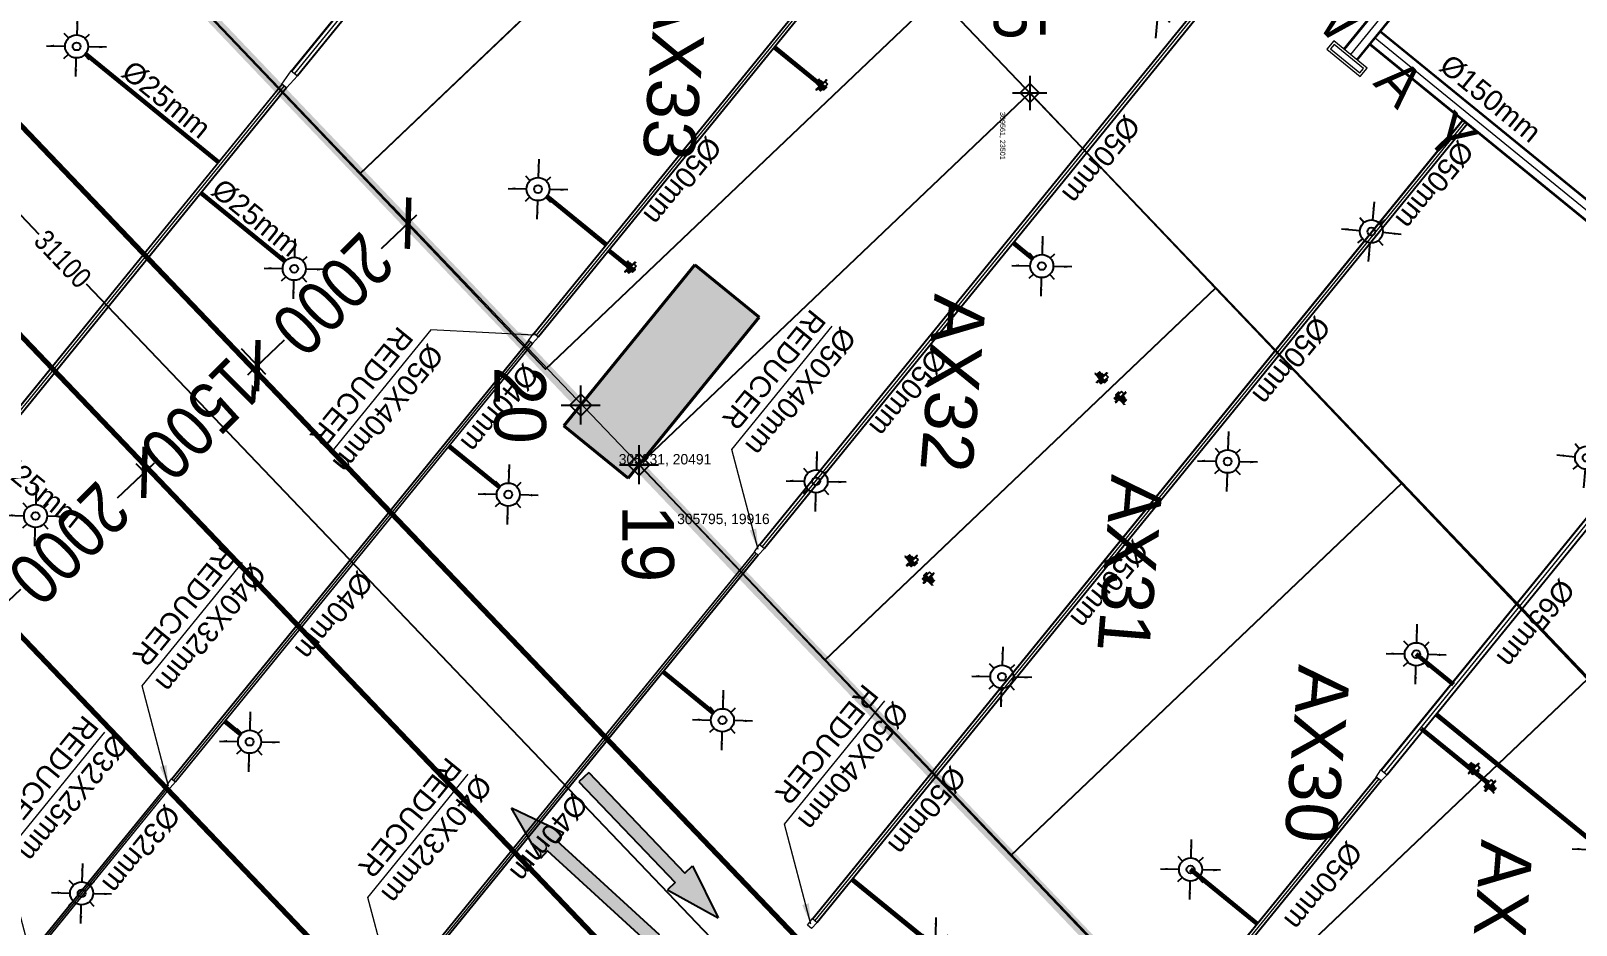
# Model space of a CAD drawing. Header units: inches. Extents: x 257070 to 799932, y -17980 to 269260.
# Drawn here: x 299930 to 314830, y 15478 to 24099 of the extents above; entities that cross this region are included whole.
import ezdxf

# ---------------------------------------------------------------- set-up
doc = ezdxf.new("R2010")
doc.units = ezdxf.units.IN
doc.header["$MEASUREMENT"] = 0
doc.header["$PDMODE"] = 99
doc.header["$PDSIZE"] = 100
for name, color, linetype in [('0-AES-F-SPRINKLER', 10, 'Continuous'), ('2 wheeler barrier', 170, 'Continuous'), ('basement-1 r.c.c.$0$DSP_R.C.C. HATCH', 253, 'Continuous'), ('basement1_AP$0$A-_ROAD----_E-_-', 2, 'Continuous'), ('DSP_MISCELANEOUS', 252, 'Continuous'), ('DSP_SLAB CO-ORDINATES', 160, 'Continuous'), ('DSP_TEXT', 6, 'Continuous'), ('DSP_TREE CO-ORDINATES', 206, 'Continuous'), ('RETAIL', 40, 'Continuous')]:
    doc.layers.add(name, color=color, linetype=linetype)
for name, color, linetype, lineweight in [('0-AES-F-SPRINKLER PIPE', 10, 'Continuous', 15), ('07--DIM-2', 2, 'Continuous', 25), ('E--CONCRETE-4', 4, 'Continuous', 40), ('M--TILING-2', 252, 'Continuous', 18), ('TEXT', 7, 'Continuous', 0)]:
    doc.layers.add(name, color=color, linetype=linetype, lineweight=lineweight)
doc.layers.add('C', color=7, linetype='Continuous', true_color=0xb5b5b5)
doc.styles.get("Standard").update_dxf_attribs({"font": 'arial.ttf'})
doc.styles.add('TEXT style 175', font='GOTHIC.TTF')
doc.styles.add('TEXT style 200', font='ARIALN.TTF')
doc.styles.add('TEXT style 75', font='ARIALN.TTF')
doc.dimstyles.new('75', dxfattribs={"dimscale": 1.5, "dimtxt": 200, "dimasz": 113, "dimexe": 113, "dimexo": 0, "dimgap": 25, "dimtad": 0, "dimdec": 0, "dimrnd": 5, "dimzin": 0, "dimdsep": 46, "dimtxsty": 'TEXT style 75', "dimblk": 'ARCHTICK', "dimcen": 0.09, "dimdle": 113, "dimclrd": 8, "dimclre": 8, "dimclrt": 256, "dimadec": 0, "dimazin": 0, "dimtfac": 1, "dimtdec": 0, "dimtofl": 0, "dimtmove": 1, "dimatfit": 3, "dimldrblk": 'OPEN90', "dimfxl": 0, "dimtolj": 1, "dimtzin": 0, "dimarcsym": 0})
doc.dimstyles.new('ISO-25', dxfattribs={"dimtxt": 2.5, "dimasz": 2.5, "dimexe": 1.25, "dimexo": 0.625, "dimtad": 1, "dimtxsty": 'Standard', "dimcen": 2.5, "dimadec": 0, "dimazin": 0, "dimtfac": 1, "dimtmove": 0, "dimatfit": 3, "dimfxl": 1, "dimarcsym": 0})
doc.dimstyles.new('PLUMBING', dxfattribs={"dimscale": 100, "dimtxt": 1.8, "dimasz": 1.6, "dimexe": 1, "dimexo": 1, "dimgap": 0.5, "dimtad": 2, "dimdec": 0, "dimzin": 0, "dimdsep": 46, "dimtxsty": 'Standard', "dimcen": 1, "dimdle": 1, "dimclrd": 7, "dimclre": 7, "dimclrt": 256, "dimadec": 0, "dimazin": 0, "dimtfac": 1, "dimtdec": 0, "dimtmove": 2, "dimatfit": 3, "dimfxl": 1, "dimtolj": 1, "dimtzin": 0, "dimlwd": -1, "dimlwe": -1, "dimarcsym": 0})

# ---------------------------------------------------------------- blocks, each defined once
blk = doc.blocks.new('axa parking')
at = {"layer": 'RETAIL', "color": 8}
blk.add_lwpolyline([(-98837, 1157627), (-96237, 1157627), (-96237, 1162827), (-98837, 1162827)], close=True, dxfattribs=at)
blk = doc.blocks.new('_ArchTick')
at = {"color": 0, "linetype": 'ByBlock', "const_width": 0.15}
blk.add_lwpolyline([(-0.5, -0.5), (0.5, 0.5)], dxfattribs=at)
blk = doc.blocks.new('*D309')
at = {"layer": '07--DIM-2', "color": 251, "lineweight": -2, "ltscale": 1000, "transparency": 16777216}
for p, q in [((303412, 22409), (303645, 22163)), ((303649, 22323), (303306, 21998)), ((301958, 21036), (302191, 20789)), ((302031, 20794), (302375, 21119))]:
    blk.add_line(p, q, dxfattribs=at)
at = {"layer": 'DEFPOINTS', "color": 0, "ltscale": 1000, "transparency": 16777216}
for p in [(303412, 22409, 0), (301958, 21036, 0), (302113, 20872)]:
    blk.add_point(p, dxfattribs=at)
at = {"layer": '07--DIM-2', "color": 251, "lineweight": -2, "ltscale": 1000, "transparency": 16777216, "xscale": 350, "yscale": 350, "zscale": 350}
for p, rotation in [((303567, 22245), 43.36844861140956), ((302113, 20872), 223.3684486114095)]:
    blk.add_blockref('_ArchTick', p, dxfattribs=dict(at, rotation=rotation))
at = {"layer": '07--DIM-2', "ltscale": 1000, "transparency": 16777216, "insert": (302840, 21558), "char_height": 500, "attachment_point": 5, "rotation": 225, "style": 'TEXT style 75'}
blk.add_mtext('\\A1;2000', dxfattribs=at)
blk = doc.blocks.new('_Open90')
at = {"color": 0, "linetype": 'ByBlock', "lineweight": -2}
for p, q in [((-0.5, 0.5), (0, 0)), ((0, 0), (-1, 0)), ((0, 0), (-0.5, -0.5))]:
    blk.add_line(p, q, dxfattribs=at)
blk = doc.blocks.new('*D310')
at = {"layer": '07--DIM-2', "color": 251, "lineweight": -2, "ltscale": 1000, "transparency": 16777216}
for p, q in [((301958, 21036), (302191, 20789)), ((302195, 20949), (302017, 20781)), ((300942, 19765), (301120, 19933)), ((301039, 19827), (300946, 19925))]:
    blk.add_line(p, q, dxfattribs=at)
at = {"layer": 'DEFPOINTS', "color": 0, "ltscale": 1000, "transparency": 16777216}
for p in [(301958, 21036, 0), (301024, 19843), (301039, 19827, 0)]:
    blk.add_point(p, dxfattribs=at)
at = {"layer": '07--DIM-2', "color": 251, "lineweight": -2, "ltscale": 1000, "transparency": 16777216, "xscale": 350, "yscale": 350, "zscale": 350}
for p, rotation in [((302113, 20872), 43.36844861175), ((301024, 19843), 223.36844861175)]:
    blk.add_blockref('_ArchTick', p, dxfattribs=dict(at, rotation=rotation))
at = {"layer": '07--DIM-2', "ltscale": 1000, "transparency": 16777216, "insert": (301569, 20357), "char_height": 500, "attachment_point": 5, "rotation": 225, "style": 'TEXT style 75'}
blk.add_mtext('\\A1;1500', dxfattribs=at)
blk = doc.blocks.new('*D311')
at = {"layer": '07--DIM-2', "color": 251, "lineweight": -2, "ltscale": 1000, "transparency": 16777216}
for p, q in [((301106, 19920), (300762, 19595)), ((301039, 19827), (300946, 19925)), ((299488, 18391), (299831, 18716)), ((299566, 18473), (299647, 18387))]:
    blk.add_line(p, q, dxfattribs=at)
at = {"layer": 'DEFPOINTS', "color": 0, "ltscale": 1000, "transparency": 16777216}
for p in [(301039, 19827, 0), (299566, 18473, 0), (299570, 18469)]:
    blk.add_point(p, dxfattribs=at)
at = {"layer": '07--DIM-2', "color": 251, "lineweight": -2, "ltscale": 1000, "transparency": 16777216, "xscale": 350, "yscale": 350, "zscale": 350}
for p, rotation in [((301024, 19843), 43.36844861175), ((299570, 18469), 223.36844861175)]:
    blk.add_blockref('_ArchTick', p, dxfattribs=dict(at, rotation=rotation))
at = {"layer": '07--DIM-2', "ltscale": 1000, "transparency": 16777216, "insert": (300297, 19156), "char_height": 500, "attachment_point": 5, "rotation": 225, "style": 'TEXT style 75'}
blk.add_mtext('\\A1;2000', dxfattribs=at)
blk = doc.blocks.new('*U48')
at = {"layer": 'DSP_SLAB CO-ORDINATES', "color": 206}
for p, q in [((0, -188), (0, 188)), ((-188, 0), (188, 0))]:
    blk.add_line(p, q, dxfattribs=at)
at = {"layer": 'DSP_SLAB CO-ORDINATES', "color": 206, "ltscale": 3.5}
blk.add_lwpolyline([(-105, 0), (0, 106), (105, 0), (0, -105), (-105, 0)], dxfattribs=at)
at = {"layer": 'DEFPOINTS', "style": 'TEXT style 175'}
blk.add_attdef('CORDINATE', (367, -572), '', height=100, dxfattribs=at)
at = {"layer": 'DSP_SLAB CO-ORDINATES', "color": 214, "style": 'TEXT style 175'}
blk.add_attdef('NO.', (-163, -388), '', height=500, rotation=270, dxfattribs=at)
blk = doc.blocks.new('*U49')
at = {"layer": 'DSP_SLAB CO-ORDINATES', "color": 206}
for p, q in [((0, -188), (0, 188)), ((-188, 0), (188, 0))]:
    blk.add_line(p, q, dxfattribs=at)
at = {"layer": 'DSP_SLAB CO-ORDINATES', "color": 206, "ltscale": 3.5}
blk.add_lwpolyline([(-105, 0), (0, 106), (105, 0), (0, -105), (-105, 0)], dxfattribs=at)
at = {"layer": 'DEFPOINTS', "style": 'TEXT style 175'}
blk.add_attdef('CORDINATE', (367, -572), '', height=100, dxfattribs=at)
at = {"layer": 'DSP_SLAB CO-ORDINATES', "color": 214, "style": 'TEXT style 175'}
blk.add_attdef('NO.', (-834, 371), '', height=500, rotation=270, dxfattribs=at)
blk = doc.blocks.new('basement1_AP$0$AR-DIR-A')
h = blk.add_hatch()
h.set_pattern_fill('ANSI31', color=8)
h.paths.add_polyline_path([(158, -458), (26, -458), (26, -1800), (-74, -1800), (92, -2335), (258, -1800), (158, -1800)])
at = {"layer": 'DSP_MISCELANEOUS', "color": 8}
for p, q in [((158, -458), (26, -458)), ((26, -458), (26, -1800)), ((158, -458), (158, -1800)), ((26, -1800), (-74, -1800)), ((-74, -1800), (92, -2335)), ((258, -1800), (92, -2335)), ((158, -1800), (258, -1800))]:
    blk.add_line(p, q, dxfattribs=at)
blk = doc.blocks.new('*U408')
at = {"layer": 'DSP_TREE CO-ORDINATES', "color": 162}
for p, q in [((0, -329), (0, 329)), ((-329, 0), (329, 0))]:
    blk.add_line(p, q, dxfattribs=at)
at = {"layer": 'DSP_TREE CO-ORDINATES', "color": 162, "ltscale": 3.5}
blk.add_lwpolyline([(-185, 0), (0, 185), (185, 0), (0, -184), (-185, 0)], dxfattribs=at)
at = {"layer": 'DEFPOINTS', "style": 'TEXT style 175'}
blk.add_attdef('CORDINATE', (367, -572), '', height=100, dxfattribs=at)
at = {"layer": 'DSP_TREE CO-ORDINATES', "color": 164, "style": 'TEXT style 200'}
blk.add_attdef('NO.', (-2303, -690), '', height=1000, dxfattribs=at)
blk = doc.blocks.new('*D530')
at = {"layer": '2 wheeler barrier', "color": 8, "lineweight": -2, "ltscale": 1000, "transparency": 16777216}
for p, q in [((289928, 33555), (289414, 33064)), ((289418, 33224), (300006, 22140)), ((311056, 10575), (300467, 21658)), ((311410, 11070), (310896, 10579))]:
    blk.add_line(p, q, dxfattribs=at)
at = {"layer": 'DEFPOINTS', "color": 0, "ltscale": 1000, "transparency": 16777216}
for p in [(289928, 33555, 0), (289496, 33142), (311410, 11070, 0)]:
    blk.add_point(p, dxfattribs=at)
at = {"layer": '2 wheeler barrier', "color": 8, "lineweight": -2, "ltscale": 1000, "transparency": 16777216, "xscale": 113, "yscale": 113, "zscale": 113}
for p, rotation in [((289496, 33142), 133.6929898347378), ((310978, 10657), 313.6929898347378)]:
    blk.add_blockref('_ArchTick', p, dxfattribs=dict(at, rotation=rotation))
at = {"layer": '2 wheeler barrier', "ltscale": 1000, "transparency": 16777216, "insert": (300237, 21899), "char_height": 200, "attachment_point": 5, "rotation": 313.693, "style": 'TEXT style 75'}
blk.add_mtext('\\A1;31100', dxfattribs=at)
blk = doc.blocks.new('A$C3CA070F1')
at = {"layer": '0-AES-F-SPRINKLER'}
h = blk.add_hatch(dxfattribs=at)
h.set_pattern_fill('ANSI31', color=3, scale=0.196883, angle=-34.2335, style=0)
h.set_pattern_definition([(100.766483, (49937.1607, 174049.7081), (1.474466316, 0.280375668), [])])
edge = h.paths.add_edge_path()
edge.add_line((-1, 85), (-1, 84))
edge.add_line((-1, 84), (-6, 84))
edge.add_ellipse((-7, 82), major_axis=(-1.42, -0.27), ratio=1, start_angle=257, end_angle=315)
edge.add_line((-8, 83), (-15, 72))
edge.add_ellipse((-12, 70), major_axis=(-4.25, -0.81), ratio=1, start_angle=-45, end_angle=45)
edge.add_line((-14, 66), (14, 47))
edge.add_line((14, 47), (13, 46))
edge.add_line((13, 46), (-15, 65))
edge.add_ellipse((-12, 70), major_axis=(-5.52, -1.05), ratio=1, start_angle=-45, end_angle=45, ccw=False)
edge.add_line((-16, 73), (-9, 84))
edge.add_ellipse((-7, 82), major_axis=(-2.69, -0.51), ratio=1, start_angle=257, end_angle=315, ccw=False)
edge.add_line((-6, 85), (-1, 85))
h = blk.add_hatch(dxfattribs=at)
h.set_pattern_fill('ANSI31', color=3, scale=0.196883, angle=-124.2335, style=0)
h.set_pattern_definition([(190.766483, (49937.1607, 174049.7081), (-0.280375668, 1.474466316), [])])
edge = h.paths.add_edge_path()
edge.add_line((-1, 54), (7, 48))
edge.add_line((7, 48), (8, 49))
edge.add_line((8, 49), (0, 55))
edge.add_ellipse((-2, 52), major_axis=(-0.69, 3.63), ratio=1, start_angle=315, end_angle=405)
edge.add_line((-6, 54), (-14, 41))
edge.add_ellipse((-11, 39), major_axis=(-0.69, 3.63), ratio=1, start_angle=45, end_angle=135)
edge.add_line((-13, 36), (-9, 33))
edge.add_ellipse((-10, 32), major_axis=(-0.27, 1.42), ratio=1, start_angle=225, end_angle=315, ccw=False)
edge.add_line((-9, 31), (-10, 30))
edge.add_line((-10, 30), (-8, 29))
edge.add_line((-8, 29), (-7, 30))
edge.add_ellipse((-10, 32), major_axis=(-3.3, -0.63), ratio=1, start_angle=135, end_angle=225)
edge.add_line((-8, 35), (-12, 38))
edge.add_ellipse((-11, 39), major_axis=(-1.75, -0.33), ratio=1, start_angle=-45, end_angle=45, ccw=False)
edge.add_line((-13, 40), (-4, 53))
edge.add_ellipse((-2, 52), major_axis=(-1.75, -0.33), ratio=1, start_angle=225, end_angle=315, ccw=False)
at = {"layer": '0-AES-F-SPRINKLER', "color": 3}
for p, q in [((-98, 39), (-97, 43)), ((-98, 38), (-98, 39)), ((-98, 39), (-98, 39)), ((-98, 39), (-98, 39)), ((-98, 37), (-98, 38)), ((-98, 38), (-98, 38)), ((-98, 38), (-98, 38)), ((-98, 38), (-98, 38)), ((-98, 38), (-98, 38)), ((-98, 38), (-98, 38)), ((-98, 38), (-98, 38)), ((-98, 38), (-98, 38)), ((-98, 38), (-98, 38)), ((-98, 38), (-98, 38)), ((-96, 37), (-98, 37)), ((-98, 37), (-98, 37)), ((-98, 37), (-98, 37)), ((-98, 37), (-98, 37)), ((-98, 37), (-98, 37)), ((-98, 37), (-98, 37)), ((-98, 37), (-98, 37)), ((-98, 37), (-98, 37)), ((-98, 37), (-98, 37)), ((-98, 37), (-98, 37)), ((-98, 37), (-98, 37)), ((-98, 37), (-98, 37)), ((-98, 37), (-98, 37)), ((-98, 37), (-98, 37)), ((-98, 37), (-98, 37)), ((-98, 37), (-98, 37)), ((-98, 37), (-98, 37)), ((-97, 37), (-98, 37)), ((-98, 37), (-98, 37)), ((-98, 37), (-98, 37)), ((-98, 37), (-98, 37)), ((-98, 37), (-98, 37)), ((-98, 37), (-98, 37)), ((-98, 37), (-98, 37)), ((-98, 37), (-98, 37)), ((-98, 37), (-98, 37)), ((-98, 37), (-98, 37)), ((-98, 37), (-98, 37)), ((-98, 37), (-98, 37)), ((-98, 37), (-98, 37)), ((-98, 37), (-98, 37)), ((-97, 45), (-79, 71)), ((-96, 40), (-97, 40)), ((-97, 40), (-97, 40)), ((-97, 40), (-97, 40)), ((-97, 40), (-97, 39)), ((-97, 39), (-97, 39)), ((-97, 39), (-97, 39)), ((-97, 39), (-97, 39)), ((-97, 39), (-97, 39)), ((-97, 39), (-97, 39)), ((-97, 39), (-97, 39)), ((-97, 39), (-97, 39)), ((-97, 39), (-97, 38)), ((-97, 38), (-97, 38)), ((-97, 38), (-97, 38)), ((-97, 38), (-97, 38)), ((-97, 38), (-97, 38)), ((-97, 38), (-97, 38)), ((-97, 38), (-97, 38)), ((-97, 38), (-97, 38)), ((-97, 38), (-97, 38)), ((-97, 38), (-97, 38)), ((-97, 38), (-97, 38)), ((-97, 38), (-97, 37)), ((-97, 37), (-97, 37)), ((-97, 37), (-97, 37)), ((-97, 37), (-97, 37)), ((-95, 46), (-96, 42)), ((-96, 42), (-96, 42)), ((-96, 42), (-96, 41)), ((-96, 41), (-96, 41)), ((-96, 41), (-96, 41)), ((-96, 41), (-96, 41)), ((-96, 41), (-96, 41)), ((-96, 41), (-96, 41)), ((-96, 41), (-96, 41)), ((-96, 41), (-96, 41)), ((-96, 41), (-96, 41)), ((-96, 41), (-96, 40)), ((-96, 40), (-96, 40)), ((-96, 40), (-96, 40)), ((-96, 40), (-96, 40)), ((-96, 40), (-96, 40)), ((-95, 37), (-96, 37)), ((-96, 37), (-96, 37)), ((-96, 37), (-96, 37)), ((-96, 37), (-96, 37)), ((-96, 37), (-96, 37)), ((-94, 38), (-95, 38)), ((-95, 38), (-95, 38)), ((-95, 38), (-95, 38)), ((-95, 38), (-95, 38)), ((-95, 38), (-95, 38)), ((-95, 38), (-95, 38)), ((-95, 38), (-95, 38)), ((-95, 38), (-95, 38)), ((-95, 38), (-95, 38)), ((-95, 38), (-95, 37)), ((-95, 37), (-95, 37)), ((-95, 37), (-95, 37)), ((-95, 37), (-95, 37)), ((-95, 37), (-95, 37)), ((-95, 37), (-95, 37)), ((-95, 37), (-95, 37)), ((-95, 37), (-95, 37)), ((-95, 37), (-95, 37)), ((-95, 37), (-95, 37)), ((-95, 37), (-95, 37)), ((-95, 37), (-95, 37)), ((-95, 37), (-95, 37)), ((-95, 37), (-95, 37)), ((-95, 37), (-95, 37)), ((-95, 37), (-95, 37)), ((-95, 37), (-95, 37)), ((-94, 88), (-93, 90)), ((-72, 73), (-94, 88)), ((-94, 43), (-94, 48)), ((-93, 43), (-94, 43)), ((-94, 43), (-94, 43)), ((-94, 43), (-94, 43)), ((-94, 43), (-94, 43)), ((-94, 43), (-94, 43)), ((-94, 43), (-94, 41)), ((-94, 43), (-94, 43)), ((-94, 43), (-94, 43)), ((-94, 43), (-94, 43)), ((-94, 43), (-94, 43)), ((-94, 43), (-94, 43)), ((-94, 43), (-94, 43)), ((-94, 43), (-94, 43)), ((-94, 43), (-94, 43)), ((-94, 43), (-94, 43)), ((-94, 43), (-94, 43)), ((-94, 43), (-94, 43)), ((-94, 41), (-94, 41)), ((-94, 41), (-94, 41)), ((-94, 41), (-94, 41)), ((-94, 41), (-94, 41)), ((-94, 41), (-94, 41)), ((-94, 41), (-94, 41)), ((-94, 41), (-94, 41)), ((-94, 41), (-94, 40)), ((-94, 40), (-94, 40)), ((-94, 40), (-94, 40)), ((-94, 40), (-94, 40)), ((-94, 40), (-94, 40)), ((-94, 40), (-94, 40)), ((-94, 40), (-94, 40)), ((-94, 40), (-94, 40)), ((-94, 40), (-94, 39)), ((-94, 39), (-94, 39)), ((-94, 39), (-94, 39)), ((-94, 39), (-94, 39)), ((-94, 39), (-94, 39)), ((-94, 39), (-94, 39)), ((-94, 39), (-94, 39)), ((-94, 39), (-94, 39)), ((-94, 39), (-94, 38)), ((-93, 90), (-59, 67)), ((-93, 47), (-93, 49)), ((-91, 47), (-93, 43)), ((-93, 46), (-93, 47)), ((-92, 46), (-93, 46)), ((-93, 46), (-93, 46)), ((-93, 46), (-93, 46)), ((-93, 46), (-93, 46)), ((-93, 46), (-93, 46)), ((-93, 46), (-93, 46)), ((-93, 46), (-93, 46)), ((-93, 46), (-93, 46)), ((-93, 46), (-93, 46)), ((-93, 46), (-93, 46)), ((-93, 46), (-93, 46)), ((-93, 46), (-93, 46)), ((-93, 46), (-93, 46)), ((-93, 46), (-93, 46)), ((-93, 46), (-93, 46)), ((-93, 46), (-93, 46)), ((-93, 46), (-93, 46)), ((-93, 46), (-93, 46)), ((-93, 46), (-93, 46)), ((-93, 46), (-93, 46)), ((-91, 42), (-93, 43)), ((-93, 43), (-93, 43)), ((-93, 43), (-93, 43)), ((-93, 43), (-93, 43)), ((-93, 43), (-93, 43)), ((-93, 43), (-93, 43)), ((-93, 43), (-93, 43)), ((-93, 43), (-93, 43)), ((-93, 43), (-93, 43)), ((-93, 43), (-93, 43)), ((-93, 43), (-93, 43)), ((-93, 43), (-93, 43)), ((-93, 43), (-93, 43)), ((-93, 43), (-93, 43)), ((-93, 43), (-93, 43)), ((-93, 43), (-93, 43)), ((-93, 43), (-93, 43)), ((-93, 43), (-93, 43)), ((-93, 43), (-93, 43)), ((-93, 43), (-93, 43)), ((-93, 43), (-93, 43)), ((-93, 43), (-93, 43)), ((-93, 43), (-93, 43)), ((-85, 66), (-92, 55)), ((-90, 50), (-92, 46)), ((-92, 46), (-92, 46)), ((-92, 46), (-92, 46)), ((-92, 46), (-92, 46)), ((-92, 46), (-92, 46)), ((-92, 46), (-92, 46)), ((-90, 47), (-91, 47)), ((-90, 43), (-91, 42)), ((-91, 42), (-91, 42)), ((-91, 42), (-91, 42)), ((-91, 42), (-91, 42)), ((-91, 42), (-91, 42)), ((-91, 42), (-91, 42)), ((-91, 42), (-91, 42)), ((-91, 42), (-91, 42)), ((-91, 42), (-91, 42)), ((-91, 42), (-91, 42)), ((-91, 42), (-91, 42)), ((-91, 42), (-91, 42)), ((-91, 42), (-91, 42)), ((-91, 42), (-91, 42)), ((-91, 42), (-91, 42)), ((-91, 42), (-91, 42)), ((-88, 57), (-90, 49)), ((-89, 54), (-90, 51)), ((-90, 50), (-90, 50)), ((-88, 47), (-90, 43)), ((-90, 47), (-88, 47)), ((-90, 43), (-90, 43)), ((-90, 43), (-90, 43)), ((-90, 43), (-90, 43)), ((-89, 55), (-89, 55)), ((-88, 46), (-88, 47)), ((-87, 59), (-87, 59)), ((-87, 59), (-87, 59)), ((-86, 57), (-87, 49)), ((-87, 49), (-83, 28)), ((-85, 58), (-85, 58)), ((-77, 43), (-85, 49)), ((-83, 28), (-60, 9)), ((-77, 70), (-82, 63)), ((-80, 66), (-82, 67)), ((-45, 31), (-81, -23)), ((-78, 63), (-80, 65)), ((-79, 71), (-77, 70)), ((-71, 26), (-79, 31)), ((-57, 13), (-79, 28)), ((-70, 64), (-78, 63)), ((-78, -29), (-40, 27)), ((-69, 55), (-75, 59)), ((-66, 54), (-74, 42)), ((-74, 42), (-71, 26)), ((-73, 44), (-71, 43)), ((-69, 47), (-72, 43)), ((-71, 43), (-70, 43)), ((-71, 26), (-55, 15)), ((-70, 43), (-66, 49)), ((-66, 50), (-68, 52)), ((-61, 65), (-67, 69)), ((-62, 66), (-67, 65)), ((-50, 57), (-66, 54)), ((-66, 49), (-66, 50)), ((-47, 28), (-63, 40)), ((-59, 67), (-61, 65)), ((-57, 67), (-60, 66)), ((-60, 44), (-42, 32)), ((-50, 57), (-58, 62)), ((-19, 46), (-57, 67)), ((-17, 37), (-55, 63)), ((-29, 42), (-50, 57)), ((-13, 9), (-45, 31)), ((-36, 42), (-44, 30)), ((-43, 33), (-35, 46)), ((-39, -30), (-13, 9)), ((-37, 25), (-28, 38)), ((-35, 41), (-36, 42)), ((-32, 32), (-35, 39)), ((-30, 52), (-16, 73)), ((-29, 20), (-17, 37)), ((-28, 38), (-26, 40)), ((-21, 32), (-28, 37)), ((-23, 16), (-12, 33)), ((-1, 26), (-23, -9)), ((-22, 15), (-12, 31)), ((-9, 32), (-21, 14)), ((2, 24), (-20, -11)), ((-20, -8), (-1, 22)), ((-17, 37), (-19, 46)), ((-19, 13), (-10, 29)), ((-7, 30), (-18, 12)), ((-17, 37), (-17, 37)), ((4, 22), (-17, -13)), ((-17, -10), (1, 20)), ((-16, 73), (-9, 84)), ((-16, 11), (-7, 27)), ((-8, 83), (-15, 72)), ((13, 46), (-15, 65)), ((-4, 28), (-15, 10)), ((-1, 84), (-14, 66)), ((-14, 66), (14, 47)), ((-6, 54), (-14, 41)), ((-12, 33), (-14, 33)), ((-14, -15), (7, 20)), ((-14, -12), (4, 18)), ((-13, 40), (-4, 53)), ((-13, 36), (-9, 33)), ((-13, 9), (-4, 24)), ((-2, 34), (-12, 41)), ((-8, 35), (-12, 38)), ((-12, 31), (-12, 33)), ((-9, 32), (-12, 31)), ((7, 16), (-11, -13)), ((-10, 29), (-9, 32)), ((-9, 31), (-10, 30)), ((-7, 30), (-10, 29)), ((-10, 30), (-8, 29)), ((9, 17), (-10, -14)), ((-9, -13), (9, 13)), ((-8, 29), (-7, 30)), ((8, 49), (-7, 27)), ((-7, 27), (-7, 30)), ((-4, 28), (-7, 27)), ((-6, 85), (-1, 85)), ((-1, 84), (-6, 84)), ((5, 44), (-5, 51)), ((-4, 24), (-4, 28)), ((-1, 26), (-4, 24)), ((-1, 85), (-1, 84)), ((-1, 54), (7, 48)), ((13, 46), (-1, 25)), ((-1, 22), (-1, 26)), ((2, 24), (-1, 22)), ((8, 49), (0, 55)), ((1, 20), (2, 24)), ((4, 22), (1, 20)), ((4, 18), (4, 22)), ((7, 20), (4, 18)), ((7, 48), (8, 49)), ((7, 16), (7, 20)), ((9, 17), (7, 16)), ((9, 15), (9, 17)), ((14, 47), (13, 46)), ((-82, -25), (-80, -30)), ((-80, -30), (-78, -29)), ((-66, -11), (-39, -30)), ((-23, -7), (-23, -9)), ((-23, -9), (-20, -8)), ((-20, -8), (-20, -11)), ((-20, -11), (-17, -10)), ((-17, -10), (-17, -13)), ((-17, -13), (-14, -12)), ((-14, -12), (-14, -15)), ((-14, -15), (-11, -13)), ((-11, -13), (-11, -14)), ((-11, -14), (-11, -14))]:
    blk.add_line(p, q, dxfattribs=at)
for centre, major_axis, start_param, end_param in [((-95, 43), (-0.41, 2.13), 0.784914, 1.034983), ((-95, 43), (-2.74, -0.52), -0.560204, -0.324923), ((-93, 46), (-0.51, 2.68), 0.787914, 1.247507), ((-93, 48), (-1.75, -0.33), -0.775969, -0.160442), ((-91, 54), (-0.29, 1.52), 0.785398, 2.356194), ((-92, 49), (-0.33, 1.74), 0.791774, 1.412986), ((-89, 55), (-0.103, 0.54), 0.916881, 1.969618), ((-93, 51), (-3.09, -0.59), 2.526084, 2.789089), ((-95, 50), (-5.72, -1.09), 2.374727, 2.798549), ((-91, 55), (-0.33, 1.74), 4.197625, 4.773282), ((-84, 57), (-3.79, -0.72), -0.784768, -0.363877), ((-93, 50), (-5.72, -1.09), 2.377207, 2.798549), ((-80, 54), (-1.57, 8.26), 0.010205, 0.785398), ((-84, 56), (-0.35, 1.85), 0.785501, 1.132999), ((-83, 65), (-1.52, -0.29), 3.926991, 5.497787), ((-80, 54), (-5.9, -1.12), 4.155645, 5.497787), ((-80, 54), (-8.26, -1.57), 4.155621, 4.722594), ((-75, 68), (-8.26, -1.57), 1.014052, 3.151797), ((-75, 63), (-2.79, -0.53), -0.113999, 0.093951), ((-75, 68), (-1.12, 5.9), 2.584882, 5.497787), ((-75, 46), (-0.53, 2.79), 2.356194, 3.926991), ((-75, 68), (-1.57, 8.26), 4.722594, 5.497787), ((-70, 53), (-2.79, -0.53), 2.356194, 3.926991), ((-65, 44), (-3.72, -0.71), -0.403281, 1.321745), ((-65, 44), (-0.71, 3.72), 4.96144, 6.686466), ((-65, 37), (-0.56, 2.96), 5.497794, 6.034125), ((-59, 47), (-2.96, -0.56), 0.24906, 0.785391), ((-60, 60), (-2.83, -0.54), 3.926991, 4.712389), ((-33, 40), (-0.45, 2.36), 0.803442, 1.867502), ((-30, 39), (-2.79, -0.53), 2.356194, 3.926991), ((-24, 39), (-0.53, 2.79), 5.497787, 7.068583), ((-12, 70), (-5.52, -1.05), -0.785398, 0.785398), ((-15, 35), (-0.54, 2.83), 0.785398, 3.403392), ((-12, 70), (-4.25, -0.81), -0.785398, 0.785398), ((-11, 39), (-0.69, 3.63), 0.785398, 2.356194), ((-11, 39), (-1.75, -0.33), -0.785398, 0.785398), ((-7, 82), (-2.69, -0.51), 4.485496, 5.497787), ((-10, 32), (-0.27, 1.42), 3.926991, 5.497787), ((-7, 82), (-1.42, -0.27), 4.485496, 5.497787), ((-10, 32), (-3.3, -0.63), 2.356194, 3.926991), ((-2, 52), (-0.69, 3.63), 5.497787, 7.068583), ((-2, 52), (-1.75, -0.33), 3.926991, 5.497787), ((6, 14), (-0.54, 2.83), 3.926991, 4.712389), ((-79, -24), (-0.51, 2.69), 0.785398, 1.797689), ((-11, -11), (-2.83, -0.54), 1.570796, 2.356194)]:
    blk.add_ellipse(centre, major_axis=major_axis, ratio=1, start_param=start_param, end_param=end_param, dxfattribs=at)
at = {"layer": '0-AES-F-SPRINKLER', "color": 3, "extrusion": (0, 0, -1)}
for centre, major_axis, start_param, end_param in [((-86, 47), (-0.53, 2.79), -0.113999, 0.785398), ((-77, 34), (-0.54, 2.83), 3.926991, 4.712389)]:
    blk.add_ellipse(centre, major_axis=major_axis, ratio=1, start_param=start_param, end_param=end_param, dxfattribs=at)
blk = doc.blocks.new('*U603')
at = {"layer": '0-AES-F-SPRINKLER'}
for p, q in [((171672, 56809), (171672, 56871)), ((171562, 56699), (171500, 56699)), ((171783, 56699), (171845, 56699)), ((171672, 56588), (171672, 56526))]:
    blk.add_line(p, q, dxfattribs=at)
for radius in [111, 37.8]:
    blk.add_circle((171672, 56699), radius, dxfattribs=at)
at = {"layer": '0-AES-F-SPRINKLER PIPE'}
for points, override in [([(171468, 56903), (171594, 56777)], {"dimasz": 70, "dimtad": 0, "dimfxl": 13, "dimarcsym": 1}), ([(171877, 56903), (171751, 56777)], {"dimasz": 70, "dimtad": 0, "dimfxl": 13, "dimarcsym": 1}), ([(171468, 56494), (171594, 56620)], {"dimasz": 70, "dimtad": 0, "dimfxl": 13, "dimarcsym": 1}), ([(171877, 56494), (171751, 56620)], {"dimasz": 70, "dimgap": 0.625, "dimtad": 0, "dimfxl": 13, "dimarcsym": 1})]:
    blk.add_leader(points, dimstyle='ISO-25', override=override, dxfattribs=at)

msp = doc.modelspace()

# ---------------------------------------------------------------- linework, layer by layer
at = {"layer": '0-AES-F-SPRINKLER PIPE', "ltscale": 1000, "elevation": 0}
for points in [[(306740.7, 28992.7), (302440.9, 23713)], [(306745.3, 28988.9), (302445.6, 23709.2)], [(306770.5, 28968.4), (302470.8, 23688.7)], [(306795.7, 28947.9), (302496, 23668.2)], [(306800.4, 28944.1), (302500.6, 23664.4)], [(316675.4, 28942.6), (312588.7, 23925.1)], [(316683.2, 28936.3), (312596.5, 23918.8)], [(316741.3, 28888.9), (312654.6, 23871.4)], [(316799.5, 28841.6), (312712.8, 23824)], [(316807.2, 28835.3), (312720.5, 23817.7)], [(307578.1, 23529), (307089.2, 23927.1)], [(307580, 23531.3), (307091.1, 23929.4)], [(307587.8, 23541), (307099, 23939.1)], [(307595.7, 23550.7), (307106.9, 23948.8)], [(307597.6, 23553), (307108.7, 23951.1)], [(302349.1, 23586.8), (297795.9, 17995.9)], [(302353, 23583.7), (297799.8, 17992.8)], [(302372.4, 23567.9), (297819.2, 17977)], [(302391.8, 23552.1), (297838.6, 17961.2)], [(302395.7, 23548.9), (297842.5, 17958)], [(305474.6, 22039.6), (304905.5, 22503)], [(305482.5, 22049.3), (304912.9, 22513.1)], [(305484.4, 22051.6), (304914.5, 22515.7)], [(305464.8, 22027.5), (304894.9, 22491.7)], [(305466.7, 22029.9), (304897.1, 22493.7)], [(309591.8, 21900.8), (309402.1, 22055.3)], [(309600.3, 21910.1), (309410, 22065)], [(309602.5, 21912.2), (309411.9, 22067.3)], [(305733.4, 21773.6), (305494.1, 21968.5)], [(305735.3, 21775.9), (305496, 21970.8)], [(305743.2, 21785.6), (305503.9, 21980.5)], [(305751.1, 21795.3), (305511.8, 21990.2)], [(305753, 21797.6), (305513.6, 21992.5)], [(309582.9, 21888.1), (309392.4, 22043.3)], [(309584.5, 21890.7), (309394.3, 22045.6)], [(313638, 17784.4), (313279, 18076.8)], [(313639.9, 17786.8), (313280.8, 18079.2)], [(313647.8, 17796.4), (313288.7, 18088.9)], [(313655.7, 17806.1), (313296.6, 18098.6)], [(313657.6, 17808.5), (313298.5, 18100.9)], [(314986.2, 16262.7), (313472.4, 17495.5)], [(314987.8, 16265.2), (313474.3, 17497.8)], [(314995.1, 16275.4), (313482.2, 17507.5)], [(315003.6, 16284.6), (313490.1, 17517.2)], [(315005.8, 16286.7), (313492, 17519.6)], [(313959.4, 16843.7), (313329.6, 17356.6)], [(313961, 16846.3), (313331.5, 17359)], [(313968.3, 16856.4), (313339.4, 17368.7)], [(313976.8, 16865.7), (313347.3, 17378.3)], [(313979, 16867.8), (313349.2, 17380.7)], [(311742.4, 15479.8), (311102.3, 16001.1)], [(311744.3, 15482.1), (311104.2, 16003.4)], [(311752.2, 15491.8), (311112.1, 16013.1)], [(311760.1, 15501.5), (311120, 16022.8)], [(311762, 15503.8), (311121.9, 16025.1)]]:
    msp.add_lwpolyline(points, dxfattribs=at)
at = {"layer": '0-AES-F-SPRINKLER PIPE', "ltscale": 1000}
for points in [[(309377.9, 26832.5), (304779.2, 21185.6)], [(309381.8, 26829.3), (304783, 21182.5)], [(309401.2, 26813.5), (304802.4, 21166.7)], [(309420.6, 26797.7), (304821.8, 21150.9)], [(309424.4, 26794.6), (304825.7, 21147.7)], [(311685, 24953.4), (306956.5, 19147.3)], [(311688.8, 24950.3), (306960.4, 19144.2)], [(311708.2, 24934.5), (306979.8, 19128.4)], [(311727.6, 24918.7), (306999.2, 19112.6)], [(311731.5, 24915.5), (307003.1, 19109.4)], [(300445.6, 23867.3), (301727.4, 22823.4)], [(300447.8, 23869.4), (301729.3, 22825.7)], [(300456.2, 23878.7), (301737.2, 22835.4)], [(300463.6, 23888.8), (301745.1, 22845.1)], [(300465.2, 23891.4), (301747, 22847.5)], [(313733, 23237.6), (307465.5, 15541.6)], [(313736.9, 23234.5), (307469.3, 15538.5)], [(313756.3, 23218.7), (307488.7, 15522.7)], [(313775.6, 23202.9), (307508.1, 15506.9)], [(313779.5, 23199.7), (307512, 15503.7)], [(301561, 22524.1), (302373.7, 21862.3)], [(301562.9, 22526.4), (302375.3, 21864.9)], [(301570.8, 22536.1), (302382.6, 21875)], [(301578.7, 22545.8), (302391, 21884.2)], [(301580.6, 22548.1), (302393.2, 21886.3)], [(304728.5, 21114), (301286.9, 16888)], [(304731.6, 21111.4), (301290, 16885.5)], [(304747.1, 21098.8), (301305.5, 16872.8)], [(304762.6, 21086.2), (301321.1, 16860.2)], [(304765.7, 21083.6), (301324.2, 16857.7)], [(316328.1, 21124), (312948.8, 16974.6)], [(316332.7, 21120.2), (312953.5, 16970.8)], [(316357.9, 21099.7), (312978.7, 16950.3)], [(316383.1, 21079.1), (313003.9, 16929.8)], [(316387.8, 21075.3), (313008.5, 16926)], [(304437.9, 19685.5), (303950.4, 20082.5)], [(304439.5, 19688), (303952.3, 20084.8)], [(304446.9, 19698.2), (303960.2, 20094.5)], [(304455.3, 19707.4), (303968.1, 20104.2)], [(304457.5, 19709.5), (303970, 20106.5)], [(306905.9, 19075.7), (303464.3, 14849.7)], [(306909, 19073.1), (303467.4, 14847.2)], [(306924.5, 19060.5), (303482.9, 14834.5)], [(306940, 19047.9), (303498.4, 14821.9)], [(306943.1, 19045.3), (303501.5, 14819.4)], [(306503.3, 17509.6), (306015.8, 17906.6)], [(306504.9, 17512.2), (306017.7, 17909)], [(306512.2, 17522.3), (306025.6, 17918.7)], [(306520.7, 17531.6), (306033.5, 17928.4)], [(306522.9, 17533.6), (306035.4, 17930.7)], [(301952.4, 17314.9), (301798.5, 17440.2)], [(301960.8, 17324.2), (301806.4, 17449.9)], [(301963, 17326.3), (301808.3, 17452.2)], [(301943.4, 17302.2), (301788.8, 17428.2)], [(301945, 17304.8), (301790.7, 17430.5)], [(312903.6, 16905.5), (308629.4, 11657.2)], [(312907.4, 16902.4), (308633.2, 11654.1)], [(312926.8, 16886.6), (308652.6, 11638.3)], [(312946.2, 16870.8), (308672, 11622.5)], [(312950.1, 16867.6), (308675.9, 11619.3)], [(301218.3, 16795.8), (299943, 15229.8)], [(301220.6, 16793.9), (299945.3, 15227.9)], [(301233, 16783.8), (299957.7, 15217.8)], [(301245.4, 16773.7), (299970.1, 15207.7)], [(301247.7, 16771.8), (299972.5, 15205.8)], [(308554.6, 15320.7), (307833.5, 15908)], [(308556.2, 15323.2), (307835.4, 15910.3)], [(308563.6, 15333.4), (307843.2, 15920)], [(308572, 15342.6), (307851.1, 15929.7)], [(308574.2, 15344.7), (307853, 15932)]]:
    msp.add_lwpolyline(points, dxfattribs=at)
at = {"layer": '0-AES-F-SPRINKLER PIPE', "ltscale": 1000, "elevation": 0}
for points in [[(312493.2, 24002.9), (312426.7, 23921.2), (312749.5, 23658.2), (312816.1, 23739.9)], [(312496.8, 23967.4), (312462.1, 23924.8), (312745.9, 23693.7), (312780.6, 23736.3)], [(302440.9, 23713), (302500.6, 23664.4), (302395.7, 23548.9), (302349.1, 23586.8)]]:
    msp.add_lwpolyline(points, close=True, dxfattribs=at)
for points in [[(312893.9, 24030.6), (319733.4, 18460, 0.1523375), (319816.3, 18426.8), (322476.3, 18216.7)], [(312941.3, 24088.8), (319780.8, 18518.1, 0.1523375), (319822.2, 18501.5), (322482.2, 18291.5)], [(312947.6, 24096.5), (319787.1, 18525.9, 0.1523375), (319823, 18511.5), (322483, 18301.4)], [(312840.3, 23964.7), (319679.7, 18394.1, 0.1523375), (319809.6, 18342), (322469.6, 18132)], [(312846.6, 23972.5), (319686, 18401.8, 0.1523375), (319810.4, 18352), (322470.4, 18141.9)]]:
    msp.add_lwpolyline(points, format="xyb", dxfattribs=at)
at = {"layer": '0-AES-F-SPRINKLER PIPE', "ltscale": 1000}
for points in [[(304779.2, 21185.6), (304825.7, 21147.7), (304765.7, 21083.6), (304728.5, 21114)], [(306956.5, 19147.3), (307003.1, 19109.4), (306943.1, 19045.3), (306905.9, 19075.7)], [(301286.9, 16888), (301324.2, 16857.7), (301247.7, 16771.8), (301218.3, 16795.8)], [(312948.8, 16974.6), (313008.5, 16926), (312950.1, 16867.6), (312903.6, 16905.5)], [(307465.5, 15541.6), (307512, 15503.7), (307457, 15445.7), (307419.7, 15476)]]:
    msp.add_lwpolyline(points, close=True, dxfattribs=at)
at = {"layer": '2 wheeler barrier', "color": 8, "const_width": 100, "elevation": 0}
msp.add_lwpolyline([(315904, 13196.6), (314597.2, 13936.2), (312963.9, 12381.9), (291298.2, 35104.1), (295057.7, 38681.7)], dxfattribs=at)
at = {"layer": '2 wheeler barrier', "color": 8, "lineweight": 35, "ltscale": 1000, "const_width": 50, "elevation": 0}
for points in [[(312838.3, 12434.3), (311410.4, 11070.1), (289928.3, 33555.4), (291374.4, 34937)], [(311007.7, 9465), (288916, 32588.3), (285951.5, 29756), (306343.2, 8412.1)], [(287469.9, 31206.7), (308952.3, 8721.1)]]:
    msp.add_lwpolyline(points, dxfattribs=at)
at = {"layer": 'basement-1 r.c.c.$0$DSP_R.C.C. HATCH', "color": 8}
msp.add_trace([(305069.1, 20292, 0), (305689.4, 19786.8, 0), (306332.1, 21842.7, 0), (306952.4, 21337.5, 0)], dxfattribs=at)
at = {"layer": 'basement1_AP$0$A-_ROAD----_E-_-', "color": 8, "elevation": 0}
msp.add_lwpolyline([(312904.5, 10305.9, 0.0984516), (316524, 13960.5, 0.3500555), (316302, 16445.4), (293673.6, 40130.4)], format="xyb", dxfattribs=at)
at = {"layer": 'DSP_TEXT', "color": 8, "elevation": 0}
msp.add_lwpolyline([(293666.2, 40065.7), (292494.3, 39294.8), (290513.2, 37031.8), (283465.9, 30331.1), (304386.1, 8433.9), (306343.2, 8412.1), (285951.5, 29756), (288916, 32588.3), (311007.7, 9465), (312819.3, 10488.6), (313140.6, 10525.7), (315904, 13196.6), (314637.8, 13913.2), (312958.3, 12308.6), (312838.3, 12434.3), (311410.4, 11070.1), (289928.3, 33555.4), (291374.4, 34937), (291227.1, 35091.1), (291999.4, 35828.9), (291584.7, 37009.8), (293057.2, 37526.8), (293720.1, 37472.9), (294987, 38683.3)], close=True, dxfattribs=at)
at = {"layer": 'E--CONCRETE-4', "color": 8}
for p, q in [((306332.1, 21842.7, 0), (305069.1, 20292, 0)), ((306952.4, 21337.5, 0), (306332.1, 21842.7, 0)), ((305689.4, 19786.8, 0), (306952.4, 21337.5, 0)), ((305069.1, 20292, 0), (305689.4, 19786.8, 0))]:
    msp.add_line(p, q, dxfattribs=at)
at = {"layer": 'M--TILING-2', "color": 8, "elevation": 0}
msp.add_lwpolyline([(291445.1, 34935.4), (312858.1, 12522.4)], dxfattribs=at)

# ---------------------------------------------------------------- block references
at = {"layer": '0-AES-F-SPRINKLER', "color": 7}
for p, rotation in [((157711.5, 120488, 0), 309.5864122270814), ((140952.2, 109224.9), 313.5797686672391), ((145401.6, 107849.2, 0), 313.5797686672391), ((159763.3, 118335.7, 0), 309.5864122270814), ((143050.5, 107081.2), 313.5797686672391), ((150259.8, 107107, 0), 313.5797686672391), ((161839.2, 116154.2, 0), 309.5864122270814), ((152052.1, 105223.6, 0), 313.5797686672391), ((148083.2, 105031.3, 0), 313.5797686672391), ((145114.8, 104904.4), 313.5797686672391), ((140556, 104698), 313.5797686672391), ((153870.7, 103365.1, 0), 313.5797686672391), ((149875.5, 103147.8, 0), 313.5797686672391), ((147180.2, 102728.5), 313.5797686672391), ((142620.3, 102521.1), 313.5797686672391), ((155663.1, 101481.6, 0), 313.5797686672391), ((151694.1, 101289.3, 0), 313.5797686672391), ((141000.4, 101059.8), 313.5797686672391), ((149231.5, 100539.6), 313.5797686672391)]:
    msp.add_blockref('*U603', p, dxfattribs=dict(at, rotation=rotation))
at = {"layer": '0-AES-F-SPRINKLER', "ltscale": 1000, "xscale": -1, "rotation": 99.34624896796656}
for p in [(307587.8, 23541, 0), (305743.2, 21785.6, 0), (310293.3, 20718.3, 0), (308461.4, 18955, 0), (313878, 16951.3, 0)]:
    msp.add_blockref('A$C3CA070F1', p, dxfattribs=at)
at = {"layer": '0-AES-F-SPRINKLER', "ltscale": 1000}
for p, rotation in [((310403.6, 20602.4, 0), 167.8132883545796), ((308551.7, 18860.1, 0), 167.8132883318227), ((313968.3, 16856.4, 0), 167.8132883545861)]:
    msp.add_blockref('A$C3CA070F1', p, dxfattribs=dict(at, rotation=rotation))
at = {"layer": 'DSP_MISCELANEOUS', "color": 8, "rotation": 43.69298983469962}
msp.add_blockref('basement1_AP$0$AR-DIR-A', (304878.8, 17171.2, 0), dxfattribs=at)
at = {"layer": 'DSP_MISCELANEOUS', "color": 8, "xscale": -1, "rotation": 227.4564494163883}
msp.add_blockref('basement1_AP$0$AR-DIR-A', (306221.1, 14957.7, 0), dxfattribs=at)
at = {"layer": 'DSP_SLAB CO-ORDINATES', "color": 8, "ltscale": 3.5}
for name, p, values in [('*U49', (305231.5, 20491.3, 0), {'NO.': '20', 'CORDINATE': '305231, 20491'}), ('*U48', (305794.5, 19915.8, 0), {'NO.': '19', 'CORDINATE': '305795, 19916'})]:
    msp.add_blockref(name, p, dxfattribs=at).add_auto_attribs(values)
at = {"layer": 'DSP_TREE CO-ORDINATES', "color": 8, "ltscale": 1000, "xscale": 0.5, "yscale": 0.5, "zscale": 0.5, "rotation": 270}
msp.add_blockref('*U408', (309561.5, 23500.5, 0), dxfattribs=at).add_auto_attribs({'NO.': '75', 'CORDINATE': '309561, 23501'})
at = {"layer": 'M--TILING-2', "color": 8, "rotation": 313.5797686612775}
for p in [(-469160.1, -845019.9, 0), (-467367.8, -846903.4, 0), (-464673.2, -849709, 0), (-462880.9, -851592.5, 0), (-461088.6, -853476, 0), (-459296.2, -855359.5, 0)]:
    msp.add_blockref('axa parking', p, dxfattribs=at)

# ---------------------------------------------------------------- texts
at = {"layer": '0-AES-F-SPRINKLER PIPE', "color": 7, "linetype": 'Continuous', "lineweight": -3, "ltscale": 0.9, "char_height": 200, "attachment_point": 2}
for s, insert, width, rotation in [('%%C150mm', (314069.3, 23526.4, 0), 685.774, 320.84092), ('%%C25mm', (301300.3, 23516.4, 0), 685.774, 320.84092), ('%%C50mm', (310329.7, 22792.2, 0), 685.774, 230.84092), ('%%C50mm', (306292.8, 22586.8, 0), 685.774, 230.84092), ('%%C50mm', (313545.2, 22547.9, 0), 685.774, 230.84092), ('%%C25mm', (302165.5, 22377.1, 0), 685.774, 320.84092), ('\\pt1.4;Ø50X40mm\\P\\ptz;REDUCER', (307432.2, 20556.1), 1474.715, 230.84092), ('%%C50mm', (312165, 20853.2, 0), 685.774, 230.84092), ('\\pt1.4;Ø50X40mm\\P\\ptz;REDUCER', (303453.4, 20390.5), 1474.715, 230.84092), ('%%C50mm', (308470.2, 20548.5, 0), 685.774, 230.84092), ('%%C40mm', (304530, 20396.5, 0), 685.774, 230.84092), ('%%C25mm', (300064.4, 19761.4, 0), 685.774, 320.84092), ('\\pt1.4;Ø40X32mm\\P\\ptz;REDUCER', (301744.6, 18276.2), 1474.715, 230.84092), ('%%C50mm', (310409.9, 18698.1, 0), 685.774, 230.84092), ('%%C40mm', (302932.1, 18396.4, 0), 685.774, 230.84092), ('%%C65mm', (314521, 18321.3), 685.774, 230.84092), ('\\pt1.4;Ø50X40mm\\P\\ptz;REDUCER', (307939.8, 16943.8), 1474.715, 230.84092), ('\\pt1.4;Ø32X25mm\\P\\ptz;REDUCER', (300418.4, 16642.2), 1558.848, 230.84092), ('\\pt1.4;Ø40X32mm\\P\\ptz;REDUCER', (303922, 16237.9), 1474.715, 230.84092), ('%%C50mm', (308650.9, 16514.5, 0), 685.774, 230.84092), ('%%C40mm', (305004.4, 16254.8, 0), 685.774, 230.84092), ('%%C32mm', (301073.1, 16143.8, 0), 685.774, 230.84092), ('%%C50mm', (312471, 15790.5), 685.774, 230.84092)]:
    msp.add_mtext(s, dxfattribs=dict(at, insert=insert, width=width, rotation=rotation))
at = {"layer": 'C', "color": 8}
for s, p in [('AX33', (305964.4, 24577.6, 0)), ('AX32', (308644.7, 21570.7, 0)), ('AX31', (310351.1, 19828.3, 0)), ('AX30', (312155.7, 17995.5, 0)), ('AX29', (313918.1, 16308.6, 0))]:
    msp.add_text(s, height=500, rotation=265.35069, dxfattribs=at).set_placement(p)
at = {"layer": 'TEXT', "color": 8, "ltscale": 1000, "insert": (302768.6, 34659), "char_height": 400, "attachment_point": 1, "rotation": 313.88874, "style": 'TEXT style 175'}
msp.add_mtext_dynamic_manual_height_columns('{\\T2;TWO WAY 6M WIDE DRIVE WAY}', width=23911.084, gutter_width=20, heights=[0], dxfattribs=at)

# ---------------------------------------------------------------- dimensions: what is measured, and where the dimension line sits
at = {"layer": '07--DIM-2', "color": 8, "ltscale": 1000}
dim = msp.add_aligned_dim(p1=(303412.2, 22409.1, 0), p2=(301958.3, 21035.7, 0), distance=225.7, dimstyle='75', override={"dimscale": 1, "dimtxt": 500, "dimasz": 350, "dimclrd": 251, "dimclre": 251}, dxfattribs=at)
dim.commit()
dim.dimension.update_dxf_attribs({"geometry": '*D309', "text_midpoint": (302840.2, 21558.3, 0), "text_rotation": 225})
for base, p1, p2, picture, middle in [((301023.9, 19842.5, 0), (301958.3, 21035.7, 0), (301038.8, 19826.8, 0), '*D310', (301568.6, 20357.1, 0)), ((299569.8, 18469, 0), (301038.8, 19826.8, 0), (299566.2, 18472.9, 0), '*D311', (300296.8, 19155.8, 0))]:
    dim = msp.add_linear_dim(base=base, p1=p1, p2=p2, angle=43.36845, dimstyle='75', override={"dimscale": 1, "dimtxt": 500, "dimasz": 350, "dimclrd": 251, "dimclre": 251}, dxfattribs=at)
    dim.commit()
    dim.dimension.update_dxf_attribs({"geometry": picture, "text_midpoint": middle, "text_rotation": 225})
at = {"layer": '2 wheeler barrier', "color": 8, "ltscale": 1000}
dim = msp.add_aligned_dim(p1=(311410.4, 11070.1, 0), p2=(289928.3, 33555.4, 0), distance=598.5, dimstyle='75', override={"dimscale": 1}, dxfattribs=at)
dim.commit()
dim.dimension.update_dxf_attribs({"geometry": '*D530', "text_midpoint": (300236.6, 21899.3)})

# ---------------------------------------------------------------- leaders
at = {"layer": '0-AES-F-SPRINKLER PIPE', "color": 7, "linetype": 'Continuous', "lineweight": -3, "ltscale": 0.9}
for points in [[(304781.8, 21164.3), (303785.7, 21218.1), (302817.4, 20029.1)], [(306943.5, 19098.6), (306689.1, 20063.1), (307657.4, 21252.1)], [(301255.8, 16818.7), (301001.5, 17783.2), (301969.8, 18972.2)], [(307451, 15486.2), (307196.7, 16450.7), (308165, 17639.7)], [(299929.6, 15184.7), (299675.2, 16149.2), (300643.5, 17338.2)], [(303433.2, 14780.4), (303178.8, 15744.9), (304147.2, 16933.9)]]:
    msp.add_leader(points, dimstyle='PLUMBING', override={"dimasz": 2, "dimgap": 25, "dimtad": 0}, dxfattribs=at)

doc.saveas('drawing.dxf')
